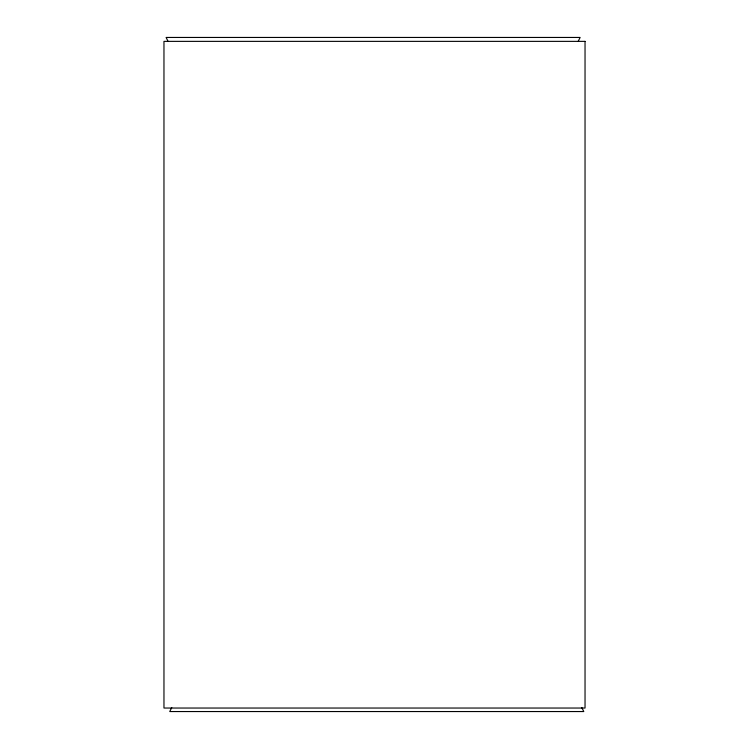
<?xml version="1.0" encoding="UTF-8"?>
<svg xmlns="http://www.w3.org/2000/svg" width="749" height="749" viewBox="0 0 749 749"><rect width="100%" height="100%" fill="white"/><g stroke="black" fill="none" stroke-linecap="round" stroke-linejoin="round"><path stroke-width="1.12" d="M171.755 707.543L169.751 711.55L583.789 711.55L581.786 707.543M578.134 41.457L580.138 37.45L166.1 37.45L168.104 41.457M585.035 41.364L163.965 41.364L163.965 708.039L585.035 708.039L585.035 41.364"/></g></svg>
